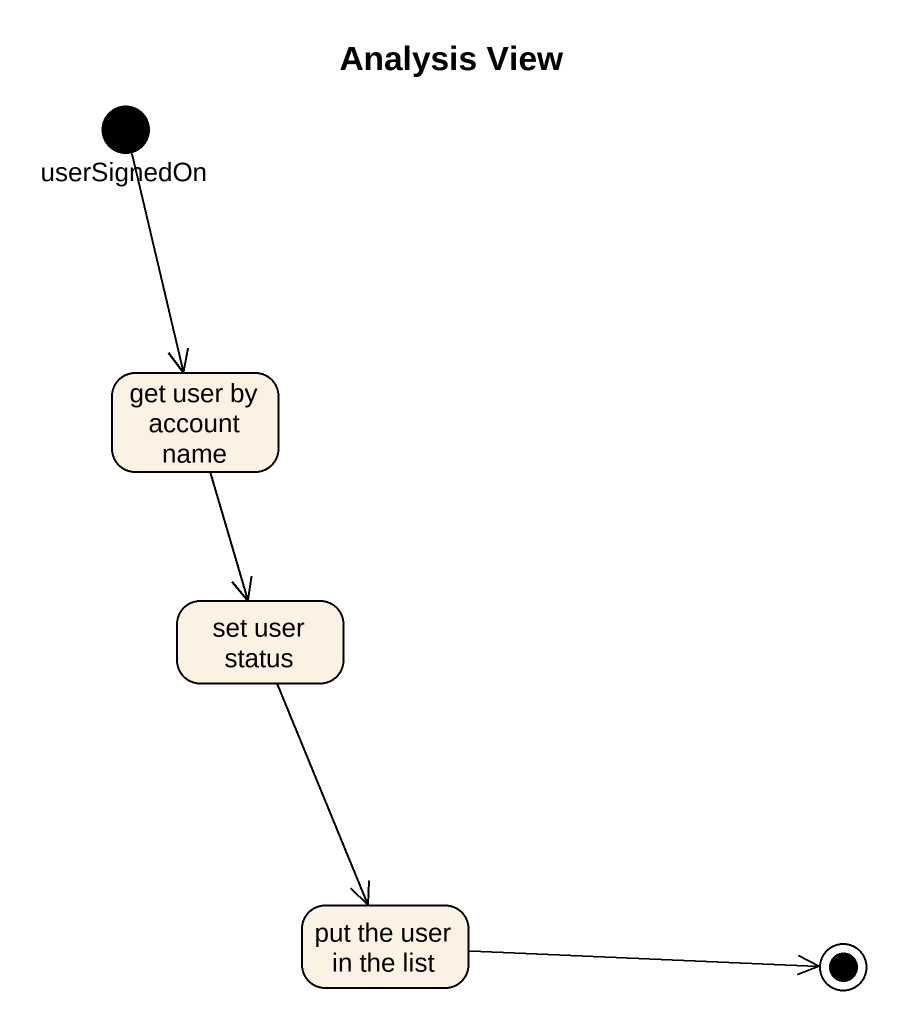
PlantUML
@startuml
title Analysis View
hide empty description
state userSignedOn <<start>>
state "get user by account name" as get_user_by_account_name
state "set user status" as set_user_status
state "put the user in the list" as put_the_user_in_the_list
userSignedOn --> get_user_by_account_name
get_user_by_account_name --> set_user_status
set_user_status --> put_the_user_in_the_list
put_the_user_in_the_list -right-> [*]
@enduml
